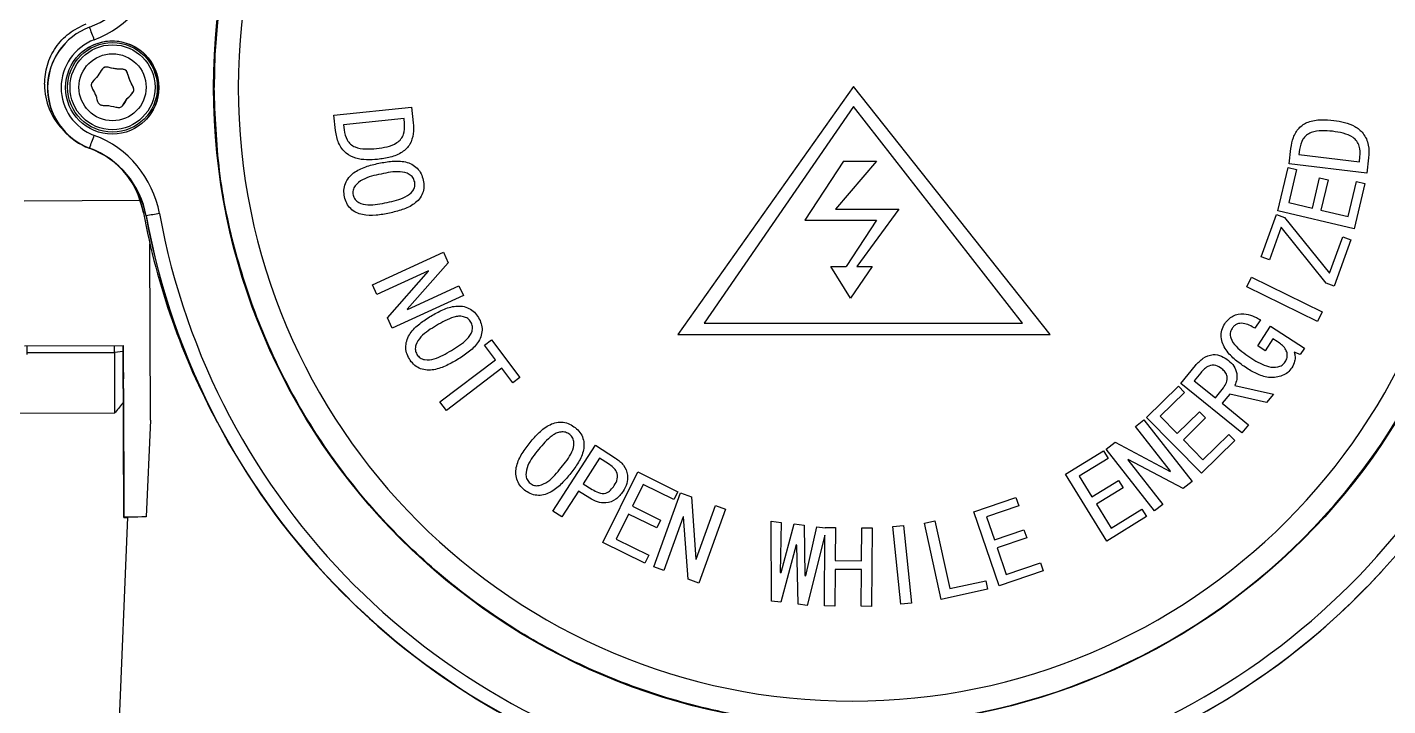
# Model space of a CAD drawing. Header units: millimetres. Extents: x 2451 to 4400, y 944 to 2322.
# Drawn here: x 3739.2 to 3890.9, y 1965.7 to 2041.4 of the extents above; entities that cross this region are included whole.
import ezdxf

# ---------------------------------------------------------------- set-up
doc = ezdxf.new("R2010")
doc.units = ezdxf.units.MM

msp = doc.modelspace()

# ---------------------------------------------------------------- linework, layer by layer
at = {"color": 7, "linetype": 'Continuous', "lineweight": 25}
for p, q in [((3743.307, 2039.508), (3743.284, 2039.483)), ((3741.078, 2035.044), (3741.078, 2034.995)), ((3746.881, 2035.806), (3746.547, 2035.43)), ((3746.885, 2035.803), (3746.888, 2035.806)), ((3831.306, 2034.776), (3811.693, 2007.113)), ((3853.246, 2007.113), (3831.306, 2034.776)), ((3749.781, 2032.635), (3750.311, 2033.435)), ((3750.311, 2033.435), (3750.452, 2033.593)), ((3750.451, 2033.601), (3750.448, 2033.597)), ((3773.357, 2031.589), (3782.024, 2032.469)), ((3773.531, 2029.865), (3773.357, 2031.589)), ((3782.024, 2032.469), (3782.198, 2030.744)), ((3831.306, 2032.547), (3814.631, 2008.379)), ((3850.14, 2008.379), (3831.306, 2032.547)), ((3781.179, 2031.205), (3774.437, 2030.519)), ((3774.437, 2030.519), (3774.494, 2029.962)), ((3781.235, 2030.648), (3781.179, 2031.205)), ((3746.08, 2027.899), (3746.103, 2027.925)), ((3879.865, 2026.161), (3880.074, 2027.885)), ((3881.036, 2027.768), (3880.968, 2027.21)), ((3880.968, 2027.21), (3887.71, 2026.396)), ((3830.167, 2026.455), (3825.873, 2019.881)), ((3833.857, 2026.455), (3829.295, 2021.088)), ((3830.167, 2026.455), (3833.857, 2026.455)), ((3878.619, 2020.923), (3879.759, 2025.747)), ((3879.759, 2025.747), (3880.705, 2025.523)), ((3880.705, 2025.523), (3879.835, 2021.842)), ((3888.532, 2025.111), (3879.865, 2026.161)), ((3887.71, 2026.396), (3887.778, 2026.953)), ((3888.74, 2026.835), (3888.532, 2025.111)), ((3882.471, 2021.218), (3883.27, 2024.6)), ((3883.27, 2024.6), (3884.216, 2024.377)), ((3884.216, 2024.377), (3883.416, 2020.995)), ((3886.45, 2020.279), (3887.378, 2024.208)), ((3888.324, 2023.985), (3887.124, 2018.912)), ((3887.378, 2024.208), (3888.324, 2023.985)), ((3751.472, 2022.746), (3752.114, 2020.755)), ((3738.819, 2022.051), (3751.753, 2022.091)), ((3829.295, 2021.088), (3836.339, 2021.088)), ((3836.339, 2021.088), (3831.666, 2014.715)), ((3879.835, 2021.842), (3882.471, 2021.218)), ((3883.416, 2020.995), (3886.45, 2020.279)), ((3752.114, 2020.755), (3752.114, 2020.706)), ((3752.426, 2020.352), (3752.402, 2020.327)), ((3825.873, 2019.881), (3833.857, 2019.881)), ((3833.857, 2019.881), (3830.483, 2014.715)), ((3876.751, 2015.785), (3878.457, 2020.52)), ((3878.457, 2020.52), (3879.374, 2020.191)), ((3887.124, 2018.912), (3878.619, 2020.923)), ((3879.374, 2020.191), (3884.391, 2013.961)), ((3878.972, 2019.078), (3877.668, 2015.456)), ((3883.991, 2012.85), (3878.972, 2019.078)), ((3884.391, 2013.961), (3885.852, 2018.019)), ((3885.852, 2018.019), (3886.769, 2017.69)), ((3752.896, 1997.574), (3752.834, 2017.245)), ((3886.769, 2017.69), (3884.908, 2012.521)), ((3777.643, 2012.658), (3785.58, 2016.292)), ((3786.112, 2015.131), (3781.525, 2009.943)), ((3785.58, 2016.292), (3786.112, 2015.131)), ((3877.668, 2015.456), (3876.751, 2015.785)), ((3783.888, 2014.225), (3778.131, 2011.589)), ((3779.323, 2008.99), (3783.909, 2014.179)), ((3783.909, 2014.179), (3783.888, 2014.225)), ((3828.758, 2014.715), (3830.483, 2014.715)), ((3830.972, 2011.159), (3828.758, 2014.715)), ((3833.387, 2014.715), (3830.972, 2011.159)), ((3831.666, 2014.715), (3833.387, 2014.715)), ((3875.171, 2012.45), (3875.69, 2013.507)), ((3875.69, 2013.507), (3883.548, 2009.642)), ((3778.131, 2011.589), (3777.643, 2012.658)), ((3781.546, 2009.895), (3787.302, 2012.531)), ((3787.302, 2012.531), (3787.791, 2011.464)), ((3883.029, 2008.584), (3875.171, 2012.45)), ((3884.908, 2012.521), (3883.991, 2012.85)), ((3787.791, 2011.464), (3779.854, 2007.83)), ((3779.854, 2007.83), (3779.323, 2008.99)), ((3781.525, 2009.943), (3781.546, 2009.895)), ((3883.548, 2009.642), (3883.029, 2008.584)), ((3814.631, 2008.379), (3850.14, 2008.379)), ((3876.673, 2008.757), (3876.067, 2007.808)), ((3876.387, 2005.839), (3877.795, 2008.039)), ((3877.795, 2008.039), (3881.588, 2005.612)), ((3738.87, 2005.85), (3749.87, 2005.885)), ((3749.87, 2005.846), (3739.158, 2005.813)), ((3749.87, 2005.885), (3749.93, 1986.755)), ((3749.87, 2005.885), (3749.87, 2005.846)), ((3749.93, 1986.717), (3749.87, 2005.846)), ((3790.138, 2005.92), (3790.911, 2006.508)), ((3791.375, 2004.291), (3790.138, 2005.92)), ((3790.911, 2006.508), (3794.094, 2002.313)), ((3811.693, 2007.113), (3853.246, 2007.113)), ((3877.206, 2005.316), (3876.387, 2005.839)), ((3878.062, 2006.654), (3877.206, 2005.316)), ((3878.536, 2006.351), (3878.062, 2006.654)), ((3739.157, 2005.095), (3748.872, 2005.126)), ((3785.183, 1999.592), (3791.375, 2004.291)), ((3881.12, 2004.879), (3880.433, 2005.138)), ((3881.588, 2005.612), (3881.12, 2004.879)), ((3749.879, 2002.88), (3749.879, 2002.888)), ((3749.879, 2002.888), (3749.882, 2002.193)), ((3749.882, 2002.185), (3749.879, 2002.88)), ((3792.086, 2003.355), (3785.894, 1998.656)), ((3793.321, 2001.725), (3792.086, 2003.355)), ((3867.801, 2001.663), (3869.418, 2003.653)), ((3870.013, 2002.838), (3869.3, 2001.963)), ((3749.882, 2002.193), (3749.882, 2002.185)), ((3794.094, 2002.313), (3793.321, 2001.725)), ((3863.984, 1997.869), (3867.521, 2001.345)), ((3867.521, 2001.345), (3868.201, 2000.652)), ((3874.605, 1996.133), (3867.801, 2001.663)), ((3869.3, 2001.963), (3871.648, 2000.057)), ((3873.836, 2001.447), (3878.13, 2000.47)), ((3749.885, 2001.075), (3749.885, 2001.089)), ((3749.885, 2001.089), (3749.888, 2000.328)), ((3749.888, 2000.314), (3749.885, 2001.075)), ((3749.885, 2001.075), (3749.885, 2001.075)), ((3749.888, 2000.328), (3749.888, 2000.314)), ((3868.201, 2000.652), (3865.501, 1997.999)), ((3871.648, 2000.057), (3872.553, 2001.171)), ((3873.245, 2000.475), (3872.404, 1999.441)), ((3877.353, 1999.515), (3873.245, 2000.475)), ((3878.13, 2000.47), (3877.353, 1999.515)), ((3748.894, 1998.327), (3737.578, 1998.291)), ((3749.892, 1999.001), (3749.894, 1998.156)), ((3749.892, 1998.982), (3749.892, 1999.001)), ((3749.894, 1998.138), (3749.892, 1998.982)), ((3749.892, 1998.982), (3749.892, 1998.982)), ((3785.894, 1998.656), (3785.183, 1999.592)), ((3867.402, 1996.067), (3869.882, 1998.503)), ((3869.882, 1998.503), (3870.562, 1997.81)), ((3872.404, 1999.441), (3875.348, 1997.048)), ((3749.894, 1998.156), (3749.894, 1998.148)), ((3749.894, 1998.148), (3749.92, 1990.04)), ((3749.894, 1998.145), (3749.894, 1998.138)), ((3749.92, 1990.037), (3749.894, 1998.145)), ((3752.896, 1997.574), (3752.404, 1986.763)), ((3862.737, 1996.872), (3863.663, 1997.599)), ((3866.651, 1991.879), (3862.737, 1996.872)), ((3863.663, 1997.599), (3869.061, 1990.714)), ((3870.113, 1991.631), (3863.984, 1997.869)), ((3865.501, 1997.999), (3867.402, 1996.067)), ((3870.562, 1997.81), (3868.082, 1995.373)), ((3875.348, 1997.048), (3874.605, 1996.133)), ((3868.082, 1995.373), (3870.269, 1993.149)), ((3873.833, 1995.286), (3870.113, 1991.631)), ((3870.269, 1993.149), (3873.151, 1995.98)), ((3873.151, 1995.98), (3873.833, 1995.286)), ((3797.786, 1987.406), (3802.517, 1994.777)), ((3802.517, 1994.777), (3804.759, 1993.339)), ((3854.947, 1991.526), (3859.174, 1994.127)), ((3859.174, 1994.127), (3859.682, 1993.299)), ((3859.476, 1994.316), (3860.482, 1995.104)), ((3864.874, 1987.43), (3859.476, 1994.316)), ((3860.482, 1995.104), (3866.611, 1991.849)), ((3802.983, 1993.321), (3801.157, 1990.476)), ((3803.974, 1992.685), (3802.983, 1993.321)), ((3859.682, 1993.299), (3856.457, 1991.315)), ((3861.926, 1993.181), (3861.884, 1993.149)), ((3861.884, 1993.149), (3865.799, 1988.156)), ((3868.053, 1989.924), (3861.926, 1993.181)), ((3803.351, 1983.925), (3807.234, 1991.782)), ((3807.234, 1991.782), (3811.69, 1989.58)), ((3859.53, 1984.074), (3854.947, 1991.526)), ((3856.457, 1991.315), (3857.878, 1989.006)), ((3857.878, 1989.006), (3860.842, 1990.829)), ((3860.842, 1990.829), (3861.351, 1990.001)), ((3866.611, 1991.849), (3866.651, 1991.879)), ((3869.061, 1990.714), (3868.053, 1989.924)), ((3749.92, 1990.04), (3749.92, 1990.037)), ((3800.632, 1989.657), (3798.777, 1986.769)), ((3801.883, 1988.856), (3800.632, 1989.657)), ((3801.157, 1990.476), (3802.148, 1989.839)), ((3807.859, 1990.388), (3806.654, 1987.953)), ((3811.26, 1988.707), (3807.859, 1990.388)), ((3809.032, 1981.185), (3812.007, 1989.446)), ((3811.69, 1989.58), (3811.26, 1988.707)), ((3812.007, 1989.446), (3813.216, 1989.01)), ((3861.351, 1990.001), (3858.388, 1988.178)), ((3806.654, 1987.953), (3809.778, 1986.409)), ((3813.216, 1989.01), (3813.714, 1982.064)), ((3813.763, 1982.045), (3815.921, 1988.036)), ((3817.032, 1987.636), (3814.057, 1979.375)), ((3815.921, 1988.036), (3817.032, 1987.636)), ((3844.715, 1987.324), (3849.403, 1988.919)), ((3849.716, 1988.002), (3846.14, 1986.784)), ((3849.403, 1988.919), (3849.716, 1988.002)), ((3858.388, 1988.178), (3860.023, 1985.519)), ((3860.023, 1985.519), (3863.466, 1987.636)), ((3863.466, 1987.636), (3863.976, 1986.808)), ((3865.799, 1988.156), (3864.874, 1987.43)), ((3750.332, 1986.74), (3748.768, 1948.124)), ((3752.404, 1986.763), (3749.93, 1986.755)), ((3749.93, 1986.755), (3749.93, 1986.717)), ((3749.93, 1986.717), (3750.331, 1986.718)), ((3798.777, 1986.769), (3797.786, 1987.406)), ((3806.224, 1987.079), (3804.839, 1984.277)), ((3809.348, 1985.535), (3806.224, 1987.079)), ((3809.778, 1986.409), (3809.348, 1985.535)), ((3812.302, 1986.776), (3810.144, 1980.785)), ((3812.35, 1986.759), (3812.302, 1986.776)), ((3812.85, 1979.811), (3812.35, 1986.759)), ((3822.169, 1977.384), (3822.131, 1986.291)), ((3822.131, 1986.291), (3823.246, 1986.153)), ((3823.246, 1986.153), (3823.126, 1980.56)), ((3839.228, 1986.076), (3840.372, 1986.324)), ((3841.081, 1977.571), (3839.228, 1986.076)), ((3840.372, 1986.324), (3842.021, 1978.764)), ((3847.527, 1979.063), (3844.715, 1987.324)), ((3846.14, 1986.784), (3847.012, 1984.222)), ((3863.976, 1986.808), (3859.53, 1984.074)), ((3823.227, 1980.548), (3824.665, 1985.981)), ((3824.665, 1985.981), (3825.781, 1985.842)), ((3825.781, 1985.842), (3825.862, 1980.224)), ((3825.965, 1980.211), (3827.2, 1985.668)), ((3828.116, 1984.75), (3826.124, 1976.899)), ((3827.2, 1985.668), (3828.123, 1985.555)), ((3828.047, 1976.832), (3828.116, 1984.75)), ((3828.123, 1985.555), (3828.123, 1985.58)), ((3828.123, 1985.58), (3829.299, 1985.57)), ((3829.299, 1985.57), (3829.267, 1981.887)), ((3832.183, 1981.862), (3832.215, 1985.546)), ((3832.215, 1985.546), (3833.392, 1985.534)), ((3833.392, 1985.534), (3833.316, 1976.786)), ((3835.69, 1985.707), (3836.857, 1985.828)), ((3836.586, 1977.041), (3835.69, 1985.707)), ((3836.857, 1985.828), (3837.753, 1977.162)), ((3847.012, 1984.222), (3850.297, 1985.342)), ((3850.297, 1985.342), (3850.61, 1984.425)), ((3808.037, 1981.609), (3803.351, 1983.925)), ((3804.839, 1984.277), (3808.469, 1982.483)), ((3824.892, 1983.637), (3823.183, 1977.261)), ((3824.993, 1983.623), (3824.892, 1983.637)), ((3825.11, 1977.024), (3824.993, 1983.623)), ((3850.61, 1984.425), (3847.324, 1983.305)), ((3847.324, 1983.305), (3848.329, 1980.357)), ((3771.056, 1981.799), (3771.051, 1981.794)), ((3771.051, 1981.794), (3771.056, 1981.799)), ((3808.469, 1982.483), (3808.037, 1981.609)), ((3813.714, 1982.064), (3813.763, 1982.045)), ((3829.267, 1981.887), (3832.183, 1981.862)), ((3848.329, 1980.357), (3852.145, 1981.657)), ((3852.145, 1981.657), (3852.455, 1980.74)), ((3810.144, 1980.785), (3809.032, 1981.185)), ((3823.126, 1980.56), (3823.227, 1980.548)), ((3825.862, 1980.224), (3825.965, 1980.211)), ((3829.26, 1980.915), (3829.224, 1976.822)), ((3832.176, 1980.89), (3829.26, 1980.915)), ((3832.14, 1976.798), (3832.176, 1980.89)), ((3852.455, 1980.74), (3847.527, 1979.063)), ((3890.312, 1980.831), (3890.33, 1980.851)), ((3814.057, 1979.375), (3812.85, 1979.811)), ((3846.254, 1978.698), (3841.081, 1977.571)), ((3842.021, 1978.764), (3846.049, 1979.643)), ((3846.049, 1979.643), (3846.254, 1978.698)), ((3823.183, 1977.261), (3822.169, 1977.384)), ((3826.124, 1976.899), (3825.11, 1977.024)), ((3837.753, 1977.162), (3836.586, 1977.041)), ((3829.224, 1976.822), (3828.047, 1976.832)), ((3833.316, 1976.786), (3832.14, 1976.798)), ((3778.266, 1974.579), (3778.271, 1974.584)), ((3883.963, 1974.584), (3883.957, 1974.579))]:
    msp.add_line(p, q, dxfattribs=at)
at = {"color": 7, "linetype": 'Continuous', "lineweight": 25, "flags": 128}
for points in [[(3748.872, 2005.126), (3748.87, 2005.703), (3748.87, 2005.843)], [(3749.872, 2005.228), (3749.847, 2005.223), (3748.872, 2005.126)], [(3748.872, 2005.126), (3748.873, 2004.773), (3748.875, 2004.254), (3748.877, 2003.576), (3748.88, 2002.753), (3748.883, 2001.799), (3748.886, 2000.73), (3748.89, 1999.566), (3748.894, 1998.327)]]:
    msp.add_lwpolyline(points, dxfattribs=at)
at = {"color": 7, "linetype": 'Continuous', "lineweight": 25}
for centre, radius in [((3831.137, 2034.668), 71.202), ((3748.637, 2034.668), 5.2), ((3748.663, 2034.696), 5), ((3748.668, 2034.702), 4.739), ((3748.67, 2034.704), 3.742)]:
    msp.add_circle(centre, radius, dxfattribs=at)
for centre, radius, start, end in [((3831.139, 2034.67), 71.137, 270.00008, 179.99995), ((3831.144, 2034.675), 68.457, 90.00009, 359.99993), ((3742.587, 2050.767), 10, 290.58662, 349.69397), ((3742.589, 2050.769), 11.5, 290.58662, 349.69398), ((3748.635, 2034.665), 7.2, 110.58678, 249.4134), ((3592.261, 1982.421), 164.762, 20.45627, 20.97729), ((3748.612, 2034.64), 7.2, 137.72619, 249.41336), ((3748.637, 2034.668), 5.7, 110.58679, 249.4134), ((3748.629, 2034.658), 5.2, 317.72621, 137.72594), ((3748.278, 2035.006), 7.2, 180.09019, 224.23125), ((3370.223, 2170.315), 401.946, 339.2524, 339.46673), ((3742.589, 2018.566), 11.5, 10.30623, 69.41324), ((3742.564, 2018.538), 10, 10.30621, 69.41324), ((3742.587, 2018.563), 10, 10.30623, 69.41324), ((3742.281, 2018.886), 10, 10.48648, 37.80325), ((3830.778, 2035.266), 80, 190.48648, 208.29542), ((3831.112, 2034.64), 80, 190.3062, 221.34361), ((3797.212, 1780.362), 244.134, 100.21812, 100.57087), ((3831.135, 2034.665), 80, 190.30621, 259.69381), ((3831.138, 2034.668), 78.5, 190.30621, 259.69381), ((3831.138, 2034.667), 78.5, 280.30599, 349.69399), ((3831.135, 2034.665), 80, 280.30599, 349.69399), ((3674.876, 2005.581), 64.283, 359.36654, 0.20631), ((3831.117, 2034.645), 80, 221.3436, 228.65642), ((3831.117, 2034.645), 79.999, 311.34356, 317.72608), ((3831.112, 2034.64), 80, 228.65641, 259.87691), ((3831.112, 2034.639), 80, 280.306, 311.34355)]:
    msp.add_arc(centre, radius, start, end, dxfattribs=at)
for points, knots in [([(3831.144, 2103.132), (3833.785, 2103.044), (3839.176, 2102.863), (3847.304, 2101.362), (3855.468, 2098.864), (3863.462, 2095.24), (3871.066, 2090.529), (3878.062, 2084.8), (3884.084, 2078.366), (3889.068, 2071.468), (3893.016, 2064.339), (3896.041, 2056.944), (3898.124, 2049.452), (3899.376, 2042.018), (3899.527, 2037.091), (3899.601, 2034.675)], [0, 0, 0, 0, 0.0736754, 0.1504344, 0.2298849, 0.3115242, 0.3947507, 0.4788859, 0.5632051, 0.6400411, 0.7158686, 0.7901842, 0.8625449, 0.9325805, 1, 1, 1, 1]), ([(3741.08, 2035.044), (3741.141, 2035.768), (3741.264, 2037.219), (3742.266, 2039.192), (3743.753, 2040.835), (3745.068, 2041.47), (3745.725, 2041.787)], [0, 0, 0, 0, 0.2490317, 0.4993545, 0.7496772, 1, 1, 1, 1]), ([(3750.315, 2033.439), (3750.161, 2033.155), (3749.976, 2032.815), (3749.649, 2032.505), (3749.39, 2032.424), (3748.813, 2032.554), (3748.173, 2032.686), (3747.552, 2032.669), (3747.217, 2032.757), (3747.046, 2032.992), (3746.935, 2033.303), (3746.813, 2033.842), (3746.513, 2034.36), (3746.282, 2034.814), (3746.294, 2035.084), (3746.506, 2035.484), (3747.102, 2035.909), (3747.36, 2036.595), (3747.691, 2036.901), (3747.95, 2036.983), (3748.527, 2036.853), (3749.166, 2036.721), (3749.788, 2036.738), (3750.122, 2036.65), (3750.294, 2036.415), (3750.405, 2036.105), (3750.527, 2035.565), (3750.826, 2035.047), (3751.057, 2034.594), (3751.046, 2034.323), (3750.831, 2033.926), (3750.55, 2033.661), (3750.315, 2033.439)], [0, 0, 0, 0, 0.0662649, 0.0793317, 0.0917493, 0.1205736, 0.1985399, 0.2267612, 0.2498448, 0.2658901, 0.2845053, 0.318085, 0.3794264, 0.4082507, 0.4206683, 0.4337351, 0.5, 0.5662649, 0.5793317, 0.5917493, 0.6205736, 0.6985399, 0.7267612, 0.7498448, 0.7658901, 0.7845053, 0.818085, 0.8794264, 0.9082507, 0.9206683, 0.9337351, 1, 1, 1, 1]), ([(3750.785, 2033.97), (3750.844, 2034.028), (3750.948, 2034.131), (3751.041, 2034.32), (3751.055, 2034.59), (3750.78, 2035.115), (3750.488, 2035.698), (3750.345, 2036.303), (3750.174, 2036.604), (3749.903, 2036.709), (3749.574, 2036.737), (3749.021, 2036.716), (3748.446, 2036.871), (3747.944, 2036.981), (3747.691, 2036.895), (3747.587, 2036.818), (3747.552, 2036.765), (3747.552, 2036.765)], [0, 0, 0, 0, 0.0442933, 0.0782703, 0.1105592, 0.1855092, 0.3882407, 0.461623, 0.521646, 0.5633676, 0.6117717, 0.6990871, 0.8585898, 0.9335398, 0.9658287, 0.9998057, 1, 1, 1, 1]), ([(3778.088, 2027.87), (3778.486, 2027.922), (3779.279, 2028.026), (3780.251, 2028.366), (3780.853, 2028.911), (3781.254, 2029.627), (3781.243, 2030.24), (3781.235, 2030.648)], [0, 0, 0, 0, 0.2508567, 0.500793, 0.6258591, 0.7509329, 1, 1, 1, 1]), ([(3782.198, 2030.744), (3782.22, 2030.334), (3782.264, 2029.515), (3781.902, 2028.301), (3780.959, 2027.342), (3779.646, 2026.85), (3778.69, 2026.719), (3778.211, 2026.654)], [0, 0, 0, 0, 0.1870739, 0.3734257, 0.5592438, 0.7792964, 1, 1, 1, 1]), ([(3880.074, 2027.885), (3880.143, 2028.291), (3880.281, 2029.102), (3880.901, 2030.209), (3882.035, 2030.939), (3883.427, 2031.131), (3884.391, 2031.047), (3884.873, 2031.006)], [0, 0, 0, 0, 0.1870649, 0.3734297, 0.5592453, 0.7792922, 1, 1, 1, 1]), ([(3884.873, 2031.006), (3885.274, 2030.944), (3886.074, 2030.821), (3887.227, 2030.403), (3888.242, 2029.569), (3888.811, 2028.271), (3888.764, 2027.315), (3888.74, 2026.835)], [0, 0, 0, 0, 0.18736448, 0.37442493, 0.56063137, 0.77992698, 1, 1, 1, 1]), ([(3778.211, 2026.654), (3777.808, 2026.626), (3777.001, 2026.572), (3775.786, 2026.721), (3774.614, 2027.311), (3773.78, 2028.453), (3773.614, 2029.394), (3773.531, 2029.865)], [0, 0, 0, 0, 0.1873686, 0.3744545, 0.5606512, 0.7799286, 1, 1, 1, 1]), ([(3774.494, 2029.962), (3774.568, 2029.564), (3774.679, 2028.967), (3775.195, 2028.338), (3775.885, 2027.917), (3776.9, 2027.784), (3777.691, 2027.841), (3778.088, 2027.87)], [0, 0, 0, 0, 0.2491686, 0.3742314, 0.4992481, 0.7491493, 1, 1, 1, 1]), ([(3884.725, 2029.789), (3884.325, 2029.826), (3883.527, 2029.899), (3882.502, 2029.78), (3881.793, 2029.381), (3881.244, 2028.77), (3881.119, 2028.168), (3881.036, 2027.768)], [0, 0, 0, 0, 0.2508645, 0.5008218, 0.6258859, 0.7509553, 1, 1, 1, 1]), ([(3887.778, 2026.953), (3887.794, 2027.358), (3887.817, 2027.966), (3887.451, 2028.695), (3886.868, 2029.256), (3885.907, 2029.612), (3885.12, 2029.73), (3884.725, 2029.789)], [0, 0, 0, 0, 0.2491512, 0.3742584, 0.4992728, 0.7491603, 1, 1, 1, 1]), ([(3774.535, 2022.478), (3774.498, 2022.728), (3774.426, 2023.229), (3774.593, 2023.983), (3774.983, 2024.641), (3775.725, 2025.337), (3776.889, 2025.873), (3777.867, 2026.11), (3778.357, 2026.229)], [0, 0, 0, 0, 0.1250192, 0.2498558, 0.3747912, 0.4997815, 0.7495749, 1, 1, 1, 1]), ([(3778.357, 2026.229), (3778.849, 2026.319), (3779.831, 2026.499), (3781.105, 2026.484), (3782.057, 2026.142), (3782.668, 2025.692), (3783.12, 2025.073), (3783.254, 2024.589), (3783.321, 2024.346)], [0, 0, 0, 0, 0.2504567, 0.5002532, 0.6252173, 0.7501267, 0.8749622, 1, 1, 1, 1]), ([(3778.612, 2025.024), (3777.9, 2024.876), (3776.835, 2024.653), (3775.788, 2023.887), (3775.446, 2023.226), (3775.474, 2022.862), (3775.488, 2022.681)], [0, 0, 0, 0, 0.5017694, 0.750141, 0.875232, 1, 1, 1, 1]), ([(3782.368, 2024.143), (3782.309, 2024.314), (3782.19, 2024.654), (3781.628, 2025.131), (3780.368, 2025.406), (3779.316, 2025.178), (3778.612, 2025.024)], [0, 0, 0, 0, 0.1248189, 0.2499539, 0.4981871, 1, 1, 1, 1]), ([(3779.285, 2021.862), (3779.984, 2022.007), (3781.029, 2022.224), (3782.082, 2022.952), (3782.411, 2023.608), (3782.382, 2023.965), (3782.368, 2024.143)], [0, 0, 0, 0, 0.5019475, 0.7502431, 0.8752926, 1, 1, 1, 1]), ([(3783.321, 2024.346), (3783.358, 2024.098), (3783.431, 2023.604), (3783.269, 2022.858), (3782.889, 2022.205), (3782.147, 2021.524), (3780.991, 2021.007), (3780.025, 2020.774), (3779.541, 2020.657)], [0, 0, 0, 0, 0.1250247, 0.249832, 0.3747171, 0.499688, 0.7495364, 1, 1, 1, 1]), ([(3779.541, 2020.657), (3779.048, 2020.566), (3778.063, 2020.385), (3776.788, 2020.387), (3775.826, 2020.701), (3775.2, 2021.135), (3774.738, 2021.75), (3774.603, 2022.235), (3774.535, 2022.478)], [0, 0, 0, 0, 0.2504518, 0.5003272, 0.6253213, 0.7502035, 0.8750019, 1, 1, 1, 1]), ([(3775.488, 2022.681), (3775.548, 2022.51), (3775.67, 2022.168), (3776.258, 2021.715), (3777.525, 2021.483), (3778.58, 2021.71), (3779.285, 2021.862)], [0, 0, 0, 0, 0.1247323, 0.24978, 0.4982226, 1, 1, 1, 1]), ([(3781.77, 2004.395), (3781.654, 2004.62), (3781.422, 2005.07), (3781.34, 2005.838), (3781.493, 2006.586), (3781.97, 2007.485), (3782.898, 2008.369), (3783.746, 2008.91), (3784.171, 2009.181)], [0, 0, 0, 0, 0.1250036, 0.2498616, 0.3747616, 0.4997388, 0.7495522, 1, 1, 1, 1]), ([(3784.171, 2009.181), (3784.607, 2009.426), (3785.479, 2009.915), (3786.69, 2010.315), (3787.701, 2010.3), (3788.426, 2010.072), (3789.054, 2009.632), (3789.338, 2009.216), (3789.48, 2009.009)], [0, 0, 0, 0, 0.2504523, 0.5002239, 0.6252071, 0.75011, 0.874969, 1, 1, 1, 1]), ([(3788.642, 2008.508), (3788.531, 2008.651), (3788.309, 2008.936), (3787.791, 2009.129), (3787.254, 2009.187), (3786.2, 2008.936), (3785.424, 2008.485), (3784.804, 2008.124)], [0, 0, 0, 0, 0.1244998, 0.2492948, 0.3742933, 0.4995067, 1, 1, 1, 1]), ([(3789.48, 2009.009), (3789.595, 2008.786), (3789.825, 2008.342), (3789.915, 2007.584), (3789.762, 2006.842), (3789.282, 2005.958), (3788.355, 2005.094), (3787.516, 2004.559), (3787.096, 2004.291)], [0, 0, 0, 0, 0.1249965, 0.249855, 0.3747479, 0.4997368, 0.7495608, 1, 1, 1, 1]), ([(3872.693, 2008.325), (3872.967, 2008.655), (3873.515, 2009.316), (3874.752, 2009.483), (3875.81, 2009.251), (3876.385, 2008.922), (3876.673, 2008.757)], [0, 0, 0, 0, 0.2788964, 0.5578251, 0.7786952, 1, 1, 1, 1]), ([(3784.804, 2008.124), (3784.178, 2007.753), (3783.242, 2007.198), (3782.497, 2006.134), (3782.392, 2005.397), (3782.536, 2005.062), (3782.608, 2004.895)], [0, 0, 0, 0, 0.501761, 0.750183, 0.8753162, 1, 1, 1, 1]), ([(3786.463, 2005.348), (3787.078, 2005.713), (3787.996, 2006.258), (3788.759, 2007.288), (3788.857, 2008.015), (3788.714, 2008.344), (3788.642, 2008.508)], [0, 0, 0, 0, 0.5018684, 0.7502116, 0.8752611, 1, 1, 1, 1]), ([(3875.158, 2003.348), (3874.729, 2003.641), (3873.873, 2004.226), (3872.772, 2005.338), (3872.238, 2006.579), (3872.321, 2007.636), (3872.569, 2008.095), (3872.693, 2008.325)], [0, 0, 0, 0, 0.2509218, 0.5013544, 0.7498363, 0.8748612, 1, 1, 1, 1]), ([(3873.513, 2007.8), (3873.428, 2007.632), (3873.259, 2007.294), (3873.361, 2006.524), (3874.18, 2005.462), (3875.111, 2004.847), (3875.734, 2004.437)], [0, 0, 0, 0, 0.1247529, 0.2495, 0.4985308, 1, 1, 1, 1]), ([(3876.067, 2007.808), (3875.643, 2008.054), (3875.113, 2008.361), (3874.387, 2008.381), (3874.034, 2008.293), (3873.726, 2008.092), (3873.584, 2007.897), (3873.513, 2007.8)], [0, 0, 0, 0, 0.4988165, 0.6242231, 0.7494415, 0.874624, 1, 1, 1, 1]), ([(3879.445, 2004.068), (3879.527, 2004.222), (3879.69, 2004.531), (3879.676, 2005.069), (3879.361, 2005.769), (3878.876, 2006.111), (3878.536, 2006.351)], [0, 0, 0, 0, 0.1868638, 0.3733714, 0.5602028, 1, 1, 1, 1]), ([(3787.096, 2004.291), (3786.659, 2004.046), (3785.785, 2003.556), (3784.579, 2003.146), (3783.566, 2003.131), (3782.834, 2003.339), (3782.197, 2003.771), (3781.913, 2004.187), (3781.77, 2004.395)], [0, 0, 0, 0, 0.2504337, 0.5002812, 0.6252688, 0.7501695, 0.8749936, 1, 1, 1, 1]), ([(3782.608, 2004.895), (3782.72, 2004.754), (3782.946, 2004.47), (3783.648, 2004.23), (3784.922, 2004.42), (3785.845, 2004.976), (3786.463, 2005.348)], [0, 0, 0, 0, 0.124711, 0.2497335, 0.4981823, 1, 1, 1, 1]), ([(3869.418, 2003.653), (3869.689, 2003.945), (3870.231, 2004.527), (3871.309, 2004.973), (3872.354, 2004.771), (3872.86, 2004.401), (3873.114, 2004.216)], [0, 0, 0, 0, 0.280695, 0.5598608, 0.7792695, 1, 1, 1, 1]), ([(3875.734, 2004.437), (3876.325, 2004.064), (3877.21, 2003.506), (3878.444, 2003.432), (3879.109, 2003.669), (3879.334, 2003.935), (3879.445, 2004.068)], [0, 0, 0, 0, 0.5010763, 0.7499661, 0.8751624, 1, 1, 1, 1]), ([(3880.433, 2005.138), (3880.479, 2004.975), (3880.571, 2004.649), (3880.497, 2004.037), (3880.301, 2003.649), (3880.181, 2003.412)], [0, 0, 0, 0, 0.2797111, 0.5602706, 1, 1, 1, 1]), ([(3872.37, 2003.3), (3872.154, 2003.446), (3871.725, 2003.735), (3870.738, 2003.652), (3870.288, 2003.147), (3870.013, 2002.838)], [0, 0, 0, 0, 0.280727, 0.5596165, 1, 1, 1, 1]), ([(3872.553, 2001.171), (3872.68, 2001.36), (3872.932, 2001.737), (3873.03, 2002.397), (3872.768, 2002.943), (3872.503, 2003.181), (3872.37, 2003.3)], [0, 0, 0, 0, 0.2804879, 0.5596746, 0.7791971, 1, 1, 1, 1]), ([(3873.114, 2004.216), (3873.332, 2004.02), (3873.765, 2003.629), (3874.064, 2002.849), (3874.075, 2002.092), (3873.916, 2001.662), (3873.836, 2001.447)], [0, 0, 0, 0, 0.2803832, 0.559221, 0.7797503, 1, 1, 1, 1]), ([(3880.181, 2003.412), (3880.036, 2003.226), (3879.748, 2002.854), (3878.915, 2002.402), (3877.726, 2002.213), (3876.361, 2002.634), (3875.559, 2003.109), (3875.158, 2003.348)], [0, 0, 0, 0, 0.1250554, 0.2501566, 0.4991693, 0.7492179, 1, 1, 1, 1]), ([(3749.89, 1999.589), (3749.852, 1999.539), (3749.527, 1999.11), (3749.191, 1998.694), (3748.894, 1998.327)], [0, 0, 0, 0, 0.1172043, 1, 1, 1, 1]), ([(3795.232, 1995.077), (3795.558, 1995.456), (3796.209, 1996.213), (3797.209, 1997.001), (3798.164, 1997.333), (3798.922, 1997.367), (3799.661, 1997.166), (3800.069, 1996.873), (3800.274, 1996.727)], [0, 0, 0, 0, 0.2504339, 0.5002214, 0.6252151, 0.7501399, 0.8749892, 1, 1, 1, 1]), ([(3800.274, 1996.727), (3800.458, 1996.558), (3800.826, 1996.22), (3801.169, 1995.539), (3801.28, 1994.791), (3801.132, 1993.797), (3800.557, 1992.669), (3799.951, 1991.881), (3799.649, 1991.487)], [0, 0, 0, 0, 0.1250284, 0.2498723, 0.3747685, 0.4997331, 0.7495573, 1, 1, 1, 1]), ([(3799.66, 1995.971), (3799.507, 1996.067), (3799.2, 1996.259), (3798.648, 1996.264), (3798.124, 1996.135), (3797.223, 1995.537), (3796.647, 1994.85), (3796.187, 1994.3)], [0, 0, 0, 0, 0.1245429, 0.249367, 0.3743477, 0.4995619, 1, 1, 1, 1]), ([(3798.694, 1992.263), (3799.147, 1992.815), (3799.825, 1993.639), (3800.183, 1994.865), (3800.033, 1995.583), (3799.784, 1995.842), (3799.66, 1995.971)], [0, 0, 0, 0, 0.5018779, 0.7501176, 0.8751431, 1, 1, 1, 1]), ([(3794.614, 1989.764), (3794.428, 1989.936), (3794.057, 1990.279), (3793.716, 1990.971), (3793.605, 1991.727), (3793.746, 1992.733), (3794.314, 1993.88), (3794.926, 1994.678), (3795.232, 1995.077)], [0, 0, 0, 0, 0.1250093, 0.2498545, 0.3747778, 0.4997916, 0.7495853, 1, 1, 1, 1]), ([(3796.187, 1994.3), (3795.726, 1993.738), (3795.038, 1992.898), (3794.704, 1991.646), (3794.854, 1990.918), (3795.104, 1990.653), (3795.228, 1990.52)], [0, 0, 0, 0, 0.5017515, 0.7500962, 0.875224, 1, 1, 1, 1]), ([(3795.228, 1990.52), (3795.382, 1990.426), (3795.691, 1990.236), (3796.432, 1990.25), (3797.563, 1990.865), (3798.241, 1991.703), (3798.694, 1992.263)], [0, 0, 0, 0, 0.124682, 0.2497052, 0.4982071, 1, 1, 1, 1]), ([(3804.613, 1990.267), (3804.755, 1990.502), (3805.037, 1990.968), (3804.938, 1992.018), (3804.341, 1992.431), (3803.974, 1992.685)], [0, 0, 0, 0, 0.28242195, 0.55927888, 1, 1, 1, 1]), ([(3804.759, 1993.339), (3805.084, 1993.095), (3805.733, 1992.61), (3806.165, 1991.516), (3806.071, 1990.461), (3805.761, 1989.906), (3805.606, 1989.629)], [0, 0, 0, 0, 0.2804232, 0.5591036, 0.7791827, 1, 1, 1, 1]), ([(3799.649, 1991.487), (3799.322, 1991.107), (3798.669, 1990.349), (3797.677, 1989.553), (3796.732, 1989.193), (3795.973, 1989.137), (3795.229, 1989.326), (3794.819, 1989.618), (3794.614, 1989.764)], [0, 0, 0, 0, 0.2504428, 0.5002887, 0.6252796, 0.7501774, 0.8749961, 1, 1, 1, 1]), ([(3805.606, 1989.629), (3805.359, 1989.306), (3804.868, 1988.661), (3803.759, 1988.257), (3802.711, 1988.387), (3802.159, 1988.699), (3801.883, 1988.856)], [0, 0, 0, 0, 0.280177, 0.5589416, 0.7790938, 1, 1, 1, 1]), ([(3802.148, 1989.839), (3802.381, 1989.702), (3802.846, 1989.431), (3803.649, 1989.324), (3804.248, 1989.745), (3804.491, 1990.092), (3804.613, 1990.267)], [0, 0, 0, 0, 0.281389, 0.5593941, 0.7788242, 1, 1, 1, 1]), ([(3752.404, 1986.763), (3751.765, 1986.758), (3750.562, 1986.749), (3750.446, 1986.743), (3750.392, 1986.74)], [0, 0, 0, 0, 0.5305833, 1, 1, 1, 1])]:
    msp.add_open_spline(points, degree=3, knots=knots, dxfattribs=at)
msp.add_open_spline([(3831.139, 1963.533), (3828.036, 1963.651), (3821.828, 1963.886), (3812.675, 1965.775), (3803.839, 1968.756), (3795.469, 1972.889), (3787.71, 1978.072), (3780.694, 1984.225), (3774.541, 1991.241), (3769.358, 1999), (3765.226, 2007.369), (3762.245, 2016.206), (3760.355, 2025.358), (3760.12, 2031.566), (3760.003, 2034.67)], degree=3, dxfattribs=at)

doc.saveas('drawing.dxf')
